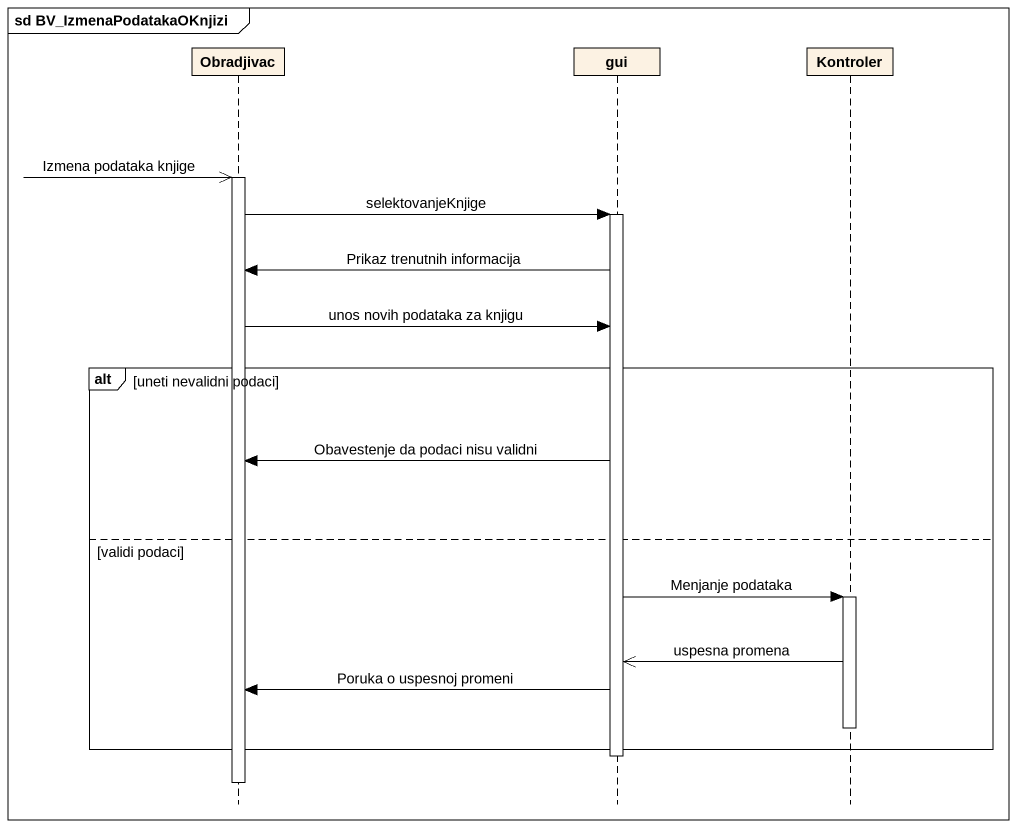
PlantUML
@startuml
mainframe sd BV_IzmenaPodatakaOKnjizi
hide footbox
participant Obradjivac
participant gui
participant Kontroler

Obradjivac ->> Obradjivac : Izmena podataka knjige
activate Obradjivac
Obradjivac -> gui : selektovanjeKnjige
activate gui
gui -> Obradjivac : Prikaz trenutnih informacija
Obradjivac -> gui : unos novih podataka za knjigu
alt uneti nevalidni podaci
  gui -> Obradjivac : Obavestenje da podaci nisu validni
else validi podaci
  gui -> Kontroler : Menjanje podataka
  activate Kontroler
  Kontroler ->> gui : uspesna promena
  gui -> Obradjivac : Poruka o uspesnoj promeni
  deactivate Kontroler
end
deactivate gui
deactivate Obradjivac
@enduml
